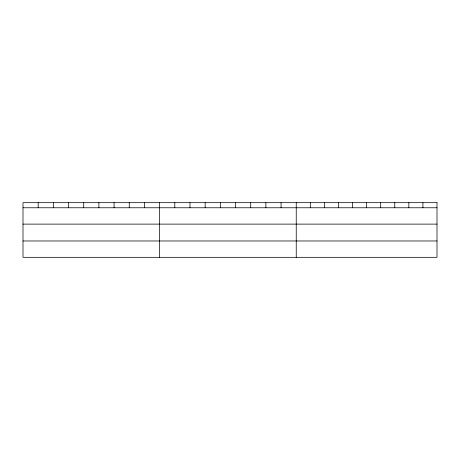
<?xml version="1.0" encoding="UTF-8"?>
<svg xmlns="http://www.w3.org/2000/svg" width="460" height="460" viewBox="0 0 460 460"><rect width="100%" height="100%" fill="white"/><g stroke="black" fill="none" stroke-linecap="round" stroke-linejoin="round"><path stroke-width="0.69" d="M23 207.765L437 207.765M23 224.118L437 224.118M23 240.971L437 240.971M422.924 202.676L422.924 207.765M408.848 202.676L408.848 207.765M394.772 202.676L394.772 207.765M380.696 202.676L380.696 207.765M366.62 202.676L366.62 207.765M352.544 202.676L352.544 207.765M338.468 202.676L338.468 207.765M324.392 202.676L324.392 207.765M310.316 202.676L310.316 207.765M296.24 202.676L296.24 257.324M281.06 202.676L281.06 207.765M265.88 202.676L265.88 207.765M250.7 202.676L250.7 207.765M235.52 202.676L235.52 207.765M220.34 202.676L220.34 207.765M205.16 202.676L205.16 207.765M189.98 202.676L189.98 207.765M174.8 202.676L174.8 207.765M159.62 202.676L159.62 257.324M144.44 202.676L144.44 207.765M129.26 202.676L129.26 207.765M114.08 202.676L114.08 207.765M98.9 202.676L98.9 207.765M83.72 202.676L83.72 207.765M68.54 202.676L68.54 207.765M53.36 202.676L53.36 207.765M38.18 202.676L38.18 207.765M437 202.676L23 202.676L23 257.324L437 257.324L437 202.676"/></g></svg>
